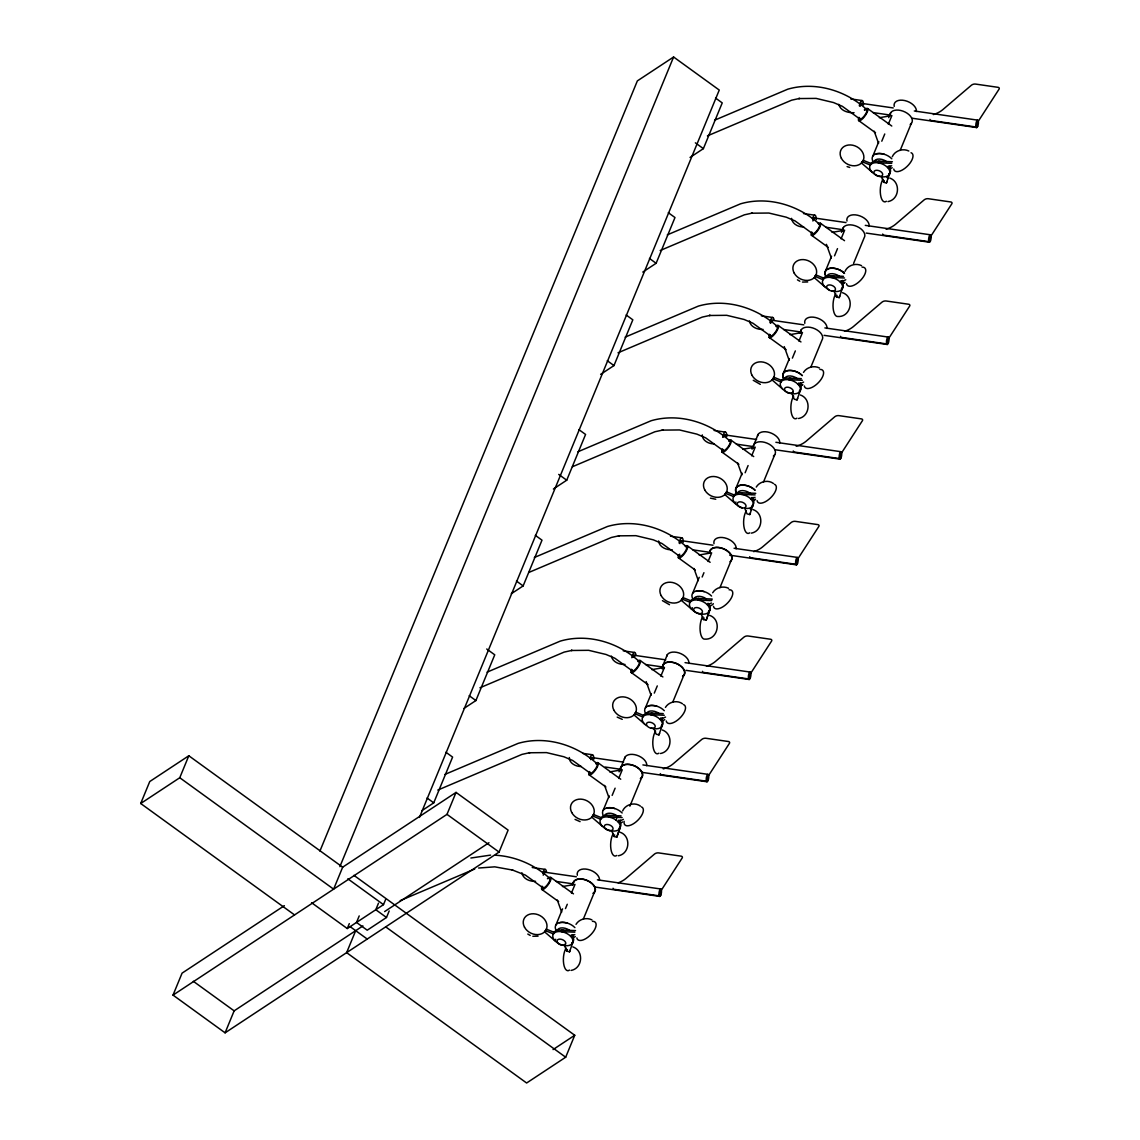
<?xml version="1.0" encoding="UTF-8"?>
<svg xmlns="http://www.w3.org/2000/svg" width="1140" height="1140" viewBox="0 0 1140 1140"><rect width="100%" height="100%" fill="white"/><g stroke="black" fill="none" stroke-linecap="round" stroke-linejoin="round"><path stroke-width="1.5" d="M521.92 872.784C522.847 878.897 530.043 881.719 535.586 881.32M749.393 320.867C750.334 326.981 757.53 329.802 763.073 329.403M658.606 541.001C659.177 547.228 666.743 550.178 672.244 549.765M791.587 218.367C792.086 223.924 798.485 227.231 803.629 226.888M564.557 930.682A10.659 6.341 22.4 0 0 554.054 932.292L552.8 935.413A10.659 6.341 22.4 0 0 564.514 945.602L566.779 951.131L569.53 951.843L573.021 941.783L572.365 943.364M616.783 837.202L620.274 827.141L616.783 837.202L614.033 836.489L611.767 830.96A10.659 6.341 22.4 0 1 600.053 820.786L601.307 817.665A10.659 6.341 22.4 0 1 609.173 815.428L621.058 815.884M651.282 728.075A10.659 6.341 22.4 0 0 653.918 728.674L656.184 734.203L658.934 734.915L662.426 724.869L661.784 726.451M706.187 620.274L709.678 610.228L706.187 620.274L703.437 619.562L701.171 614.047A10.659 6.341 22.4 0 1 689.458 603.858L690.726 600.737A10.659 6.341 22.4 0 1 701.228 599.113M752.001 505.718A10.659 6.341 22.4 0 0 751.631 497.524L750.975 499.106A10.659 6.341 22.4 0 1 747.284 508.469L744.748 508.326L747.014 513.855L749.764 514.567L753.255 504.507L752.6 506.089M792.044 378.765A10.659 6.341 22.4 0 0 781.541 380.375L780.287 383.51A10.659 6.341 22.4 0 0 792.001 393.685L794.267 399.214L797.017 399.926L800.508 389.866L799.852 391.447M831.516 290.786A10.659 6.341 22.4 0 0 834.152 291.398L836.418 296.927L839.168 297.64L842.66 287.579L842.018 289.175M881.448 161.837A10.659 6.341 22.4 0 0 870.946 163.462L869.692 166.583A10.659 6.341 22.4 0 0 881.405 176.771L883.671 182.286L886.421 182.998L889.913 172.952L889.257 174.534M569.316 757.53C569.074 763.244 576.184 766.85 581.243 766.451M702.297 434.896C702.055 440.61 709.166 444.215 714.224 443.816M294.548 914.921L140.704 803.5L149.753 781.541L188.812 755.763L342.67 867.184L456.043 792.4L508.112 830.105L499.064 852.079L225.093 1032.826L173.024 995.106L182.072 973.147L284.344 905.673M140.704 803.5L179.764 777.736L188.812 755.763M225.093 1032.826L234.142 1010.852L362.919 925.908M319.927 851.053L637.36 80.897L673.597 57L719.255 90.06L419.449 817.437M339.877 866.642L673.597 57M342.67 867.184L333.621 889.157L179.764 777.736M311.605 902.723L347.272 928.544L349.31 923.614M359.214 915.905L356.521 922.445L367.222 930.197L386.489 917.486L389.182 910.946M355.68 930.682L346.631 952.641L526.623 1083L565.682 1057.222L574.745 1035.263L353.927 875.349M378.48 903.194L375.787 909.734L386.489 917.486M347.272 928.544L383.496 904.647L385.534 899.716M421.886 810.668L433.742 802.845L452.594 757.088L445.911 752.257M464.037 708.382L475.893 700.558L494.746 654.816L486.723 649.002M511.29 593.741L523.146 585.917L541.999 540.175L535.316 535.33M553.385 489.003L566.722 480.211L585.575 434.454L578.892 429.623M600.638 374.362L613.976 365.57L632.828 319.813L626.145 314.982M642.789 272.075L656.127 263.283L674.98 217.541L668.297 212.695M690.042 157.448L703.38 148.642L722.233 102.899L715.549 98.054M173.024 995.106L446.994 814.359L456.043 792.4M544.621 931.865L546.388 929.185L554.054 932.292L553.413 933.888L545.747 930.767L544.621 931.865L555.038 940.856L555.693 939.274M644.442 723.943L634.039 714.937L635.807 712.258L643.473 715.379A10.659 6.341 22.4 0 1 653.975 713.754M692.351 607.72L691.695 609.302L681.278 600.31L683.045 597.616L690.726 600.737M735.913 501.999L735.272 503.581L724.855 494.589L726.622 491.91L734.288 495.017A10.659 6.341 22.4 0 1 742.154 492.779L755.749 493.321M772.108 379.948L773.875 377.269L781.541 380.375L780.886 381.971L773.219 378.851L772.108 379.948L782.51 388.94M871.929 172.026L861.512 163.02L863.279 160.341L870.946 163.462M545.747 930.767L546.388 929.185M602.291 826.215L591.874 817.223L593.641 814.544L601.307 817.665M634.039 714.937L635.807 712.258M681.278 600.31L683.045 597.616M724.855 494.589L726.622 491.91M773.219 378.851L773.875 377.269M824.676 286.667L814.259 277.661L816.04 274.982L823.707 278.103A10.659 6.341 22.4 0 1 834.209 276.478M861.512 163.02L863.279 160.341M555.964 924.882L562.562 908.865M572.465 884.84L573.791 881.648M603.217 810.241L609.159 795.834M619.063 771.808L625.162 756.974M645.368 707.954L651.311 693.548M661.884 667.926L667.313 654.702M692.621 593.327L699.233 577.31M709.123 553.285L710.448 550.078M736.198 487.607L742.14 473.2M752.044 449.174L758.143 434.34M783.451 372.965L789.393 358.559M799.952 332.923L801.277 329.731M825.602 270.679L831.544 256.272M841.448 232.246L843.429 227.444M872.855 156.052L878.798 141.631M888.701 117.605L890.682 112.803M643.473 715.379L642.205 718.499A10.659 6.341 22.4 0 0 646.366 725.61M734.288 495.017L733.034 498.137A10.659 6.341 22.4 0 0 742.097 507.713M823.707 278.103L822.439 281.224A10.659 6.341 22.4 0 0 828.937 289.745M571.439 893.062L575.002 884.412L562.447 886.549M618.692 778.421L622.255 769.771L609.701 771.908M660.844 676.134L664.421 667.484L651.866 669.622M708.097 561.493L711.659 552.843L699.119 554.981M751.673 455.786L755.236 447.136L742.681 449.274M798.926 341.145L802.489 332.495L789.935 334.633M841.078 238.859L844.64 230.209L832.1 232.346M888.331 124.217L891.893 115.567L879.353 117.705M565.483 908.594L567.278 904.262M612.151 795.392L615.116 788.182M654.303 693.106L657.281 685.909M702.154 577.025L703.936 572.707M745.132 472.758L748.097 465.548M792.385 358.117L795.35 350.906M834.537 255.83L837.501 248.634M881.79 141.203L884.754 133.993M609.173 815.428L608.518 817.01L622.112 817.537M742.154 492.779L741.499 494.375L755.093 494.903M565.169 944.02L564.514 945.602L567.05 945.744A10.659 6.341 22.4 0 0 570.741 936.382L571.397 934.8M592.985 816.126L600.652 819.247A10.659 6.341 22.4 0 1 616.07 820.073L616.726 818.491M792.656 392.103L792.001 393.685L794.537 393.827A10.659 6.341 22.4 0 0 798.228 384.479L798.884 382.883M566.779 951.131L567.435 949.549M614.033 836.489L614.688 834.908M703.437 619.562L704.093 617.98M836.418 296.927L837.073 295.346M883.671 182.286L884.327 180.704M569.53 951.843L570.185 950.261M658.934 734.915L659.59 733.334M749.764 514.567L750.419 512.986M797.017 399.926L797.672 398.345M839.168 297.64L839.824 296.058M886.421 182.998L887.077 181.417M583.281 919.225L594.496 892.007M629.879 806.194L641.749 777.366M672.686 702.311L683.914 675.08M719.939 587.67L731.168 560.438A11.642 6.926 22.4 0 0 723.344 548.824A11.642 6.926 22.4 0 0 709.778 551.76M763.515 481.949L774.73 454.732M810.768 367.308L821.983 340.091A11.642 6.926 22.4 0 0 812.749 327.95A11.642 6.926 22.4 0 0 800.693 333.322M853.575 263.425L864.149 237.804A11.642 6.926 22.4 0 0 854.9 225.663A11.642 6.926 22.4 0 0 842.859 231.049M900.173 150.395L911.402 123.163M892.264 156.722C894.943 150.623 902.951 148.058 908.822 151.022M845.011 271.363C847.69 265.264 855.698 262.685 861.569 265.663M622.625 810.925C625.447 804.384 634.652 801.805 640.381 806.08M803.486 372.409C806.678 367.151 813.946 365.228 819.418 367.949M756.248 487.051C759.639 481.394 768.018 479.484 773.362 483.431M712.671 592.772C715.863 587.499 723.13 585.575 728.588 588.297M665.418 707.413C668.809 701.755 677.189 699.832 682.532 703.793M576.014 924.326C579.191 919.068 586.459 917.144 591.931 919.866M814.915 276.079L816.04 274.982M592.529 815.642L593.641 814.544M662.255 668.909L664.421 667.484M384.622 911.587L488.974 842.731M553.043 1049.584L574.745 1035.263M881.405 176.771L883.942 176.9A10.659 6.341 22.4 0 0 887.633 167.552L891.694 165.742M845.78 279.785L840.38 282.193A10.659 6.341 22.4 0 1 836.689 291.541L834.152 291.398M803.629 382.071L798.228 384.479L796.304 382.798A10.659 6.341 22.4 0 0 780.886 381.971M755.022 497.311L750.975 499.106L749.051 497.439A10.659 6.341 22.4 0 0 733.647 496.598L725.966 493.492M711.46 603.017L707.399 604.827A10.659 6.341 22.4 0 1 703.708 614.175L701.171 614.047M653.918 728.674L656.455 728.816A10.659 6.341 22.4 0 0 660.16 719.468L665.561 717.06M611.767 830.96L614.303 831.103A10.659 6.341 22.4 0 0 617.994 821.755L623.395 819.347M574.802 934.586L570.741 936.382L568.817 934.715A10.659 6.341 22.4 0 0 553.413 933.888M714.552 120.227L787.769 89.191C815.257 81.197 845.966 90.487 866.714 109.597M707.427 135.874L791.616 100.192L799.639 98.425L798.698 98.567L816.126 98.396L833.54 102.557L842.303 106.291L859.873 119.016M667.313 234.854L740.515 203.832C768.004 195.838 798.712 205.129 819.46 224.238M660.174 250.515L744.363 214.833L752.386 213.066L751.445 213.209L768.873 213.037L786.286 217.198L795.05 220.918L812.62 233.657M625.148 337.141L698.364 306.104C725.852 298.124 756.561 307.401 777.309 326.524M618.008 352.802L702.197 317.12L710.234 315.353L709.279 315.495L726.721 315.31L744.135 319.485L752.885 323.204L770.469 335.93M577.894 451.782L651.111 420.745C678.599 412.766 709.308 422.042 730.056 441.166M572.38 466.759L654.944 431.747L662.981 429.994L662.026 430.122L679.469 429.951L696.882 434.126L705.646 437.846L723.216 450.571M534.332 557.503L607.534 526.466C635.023 518.472 665.731 527.763 686.48 546.872M528.803 572.465L611.382 537.467L619.405 535.7L618.464 535.843L635.892 535.672L653.305 539.833L662.069 543.566L679.639 556.292M487.079 672.144L560.282 641.107C587.77 633.113 618.478 642.404 639.226 661.514M479.94 687.791L564.129 652.109L572.152 650.341L571.211 650.484L588.639 650.313L606.053 654.474L614.816 658.207L632.386 670.933M444.914 774.416L518.13 743.38C545.618 735.4 576.327 744.691 597.075 763.8M437.789 790.077L521.963 754.395L530 752.628L529.045 752.77L546.488 752.6L563.901 756.76L572.665 760.48L590.235 773.205M400.24 900.6L474.724 869.022M887.975 201.595C899.602 199.571 900.942 181.816 889.77 178.068M798.57 418.508C810.198 416.499 811.523 398.729 800.365 394.982M751.317 533.149C762.945 531.14 764.27 513.37 753.113 509.623M660.488 753.511C672.13 751.488 673.455 733.732 662.297 729.985M618.336 855.784C629.964 853.774 631.289 836.005 620.132 832.257M571.083 970.425C582.711 968.416 584.051 950.646 572.879 946.898M933.347 114.556L933.945 114.385A21.019 15.547 -13.1 0 0 942.623 109.796L971.294 85.315A4.332 3.206 -13.1 0 1 975.64 84.089L998.098 87.338A1.767 1.311 -13.1 0 1 999.096 89.105L978.035 121.652L975.954 126.996L930.539 120.427L929.941 119.415M886.094 229.197L886.692 229.012A21.019 15.547 -13.1 0 0 895.37 224.438L924.056 199.956A4.332 3.206 -13.1 0 1 928.402 198.731L950.846 201.98A1.767 1.311 -13.1 0 1 951.857 203.746L930.781 236.293L928.701 241.637L883.286 235.068L882.688 234.056M796.205 446.253L797.288 445.94A21.019 15.547 -13.1 0 0 805.966 441.365L834.637 416.87A4.332 3.206 -13.1 0 1 838.983 415.644L861.441 418.893A1.767 1.311 -13.1 0 1 862.439 420.66L841.377 453.221L839.297 458.551L793.882 451.982L793.269 450.984M663.224 768.887L664.307 768.574A21.019 15.547 -13.1 0 0 672.985 764L701.656 739.518A4.332 3.206 -13.1 0 1 706.002 738.278L728.46 741.527A1.767 1.311 -13.1 0 1 729.457 743.294L708.396 775.856L706.316 781.185L660.901 774.616L660.288 773.618M470.877 858.021L490.599 855.114M478.615 868.024L494.774 866.842L512.786 870.105L512.074 869.863L525.412 875.121L542.982 887.846M807.704 281.965L802.489 282.079M538.066 936.154L532.85 936.282M892.406 161.752L878.812 161.225L878.156 162.806L891.751 163.334M843.457 276.322L831.559 275.866L830.903 277.447L844.498 277.975M801.292 378.608L789.393 378.152L788.752 379.734L802.346 380.261M663.224 713.597L651.325 713.141L650.669 714.723L664.264 715.25M575.515 930.596L561.92 930.069L561.265 931.651L574.859 932.178M495.473 855.228C515.651 856.382 534.902 864.847 549.822 878.441M715.763 499.249L710.448 498.151M850.725 98.909L861.911 100.534A6.626 2.08 -81.8 0 1 863.465 104.994M861.612 103.37L893.219 107.929M914.294 110.979L977.536 120.127M873.083 112.589L890.654 115.126M911.729 118.175L976.709 127.58M854.074 112.718C848.16 112.988 840.408 110.893 838.798 104.353M803.472 213.551L814.673 215.161M814.359 217.996L845.966 222.571M865.289 225.364L930.283 234.769M825.83 227.231L843.401 229.767M866.229 233.073L929.471 242.221M761.321 315.837L772.507 317.447M772.193 320.283L803.814 324.857M824.89 327.907L888.131 337.055M783.679 329.503L801.235 332.054M824.077 335.345L887.305 344.494M714.068 430.464L725.254 432.089A6.626 2.08 -81.8 0 1 726.807 436.549M724.94 434.924L756.561 439.499M775.884 442.291L840.878 451.697M736.426 444.144L752.229 446.438M775.072 449.744L840.052 459.135M670.491 536.185L681.692 537.809A6.626 2.08 -81.8 0 1 683.231 542.269M681.378 540.645L712.985 545.219M734.075 548.255L797.302 557.403M692.849 549.865L710.42 552.401M729.743 555.194L796.49 564.856M623.238 650.826L634.439 652.451M634.125 655.272L665.746 659.846M685.055 662.639L750.049 672.044M645.596 664.506L663.167 667.043M685.995 670.349L749.236 679.497M625.005 664.406C619.433 664.763 612.536 662.069 611.311 656.07M582.683 753.341L592.273 754.723M591.959 757.558L623.58 762.133M642.903 764.926L707.897 774.331M605.197 767.035L621.001 769.329M642.091 772.379L707.071 781.769M532.238 867.511L545.02 869.364M544.721 872.2L576.327 876.774M597.403 879.823L660.644 888.972M556.192 881.419L571.995 883.714M594.838 887.02L659.818 896.41M788.481 393.043L789.607 393.3A4.603 2.736 22.4 0 0 793.226 390.906A4.603 2.736 22.4 0 0 788.196 387.258A4.603 2.736 22.4 0 0 784.577 389.652L784.89 390.436A4.603 2.736 22.4 0 0 788.467 393.029M847.106 166.597L849.742 167.438M760.337 384.365L753.255 380.29M669.508 604.713L662.426 600.638M622.255 719.354L617.196 717.117M580.103 821.641L575.045 819.404M862.638 161.923L870.305 165.043A10.659 6.341 22.4 0 1 885.709 165.87L887.633 167.552M815.385 276.564L823.052 279.685A10.659 6.341 22.4 0 1 838.456 280.511L840.38 282.193L841.035 280.611A10.659 6.341 22.4 0 1 841.406 288.805M682.404 599.212L690.071 602.319A10.659 6.341 22.4 0 1 705.475 603.145L707.399 604.827L708.054 603.245A10.659 6.341 22.4 0 1 708.424 611.439M635.151 713.84L642.818 716.96A10.659 6.341 22.4 0 1 658.222 717.787L660.16 719.468M842.531 292.709C855.157 296.913 851.167 317.447 837.8 316.493A12.341 5.03 -86.9 0 1 833.126 308.014A12.341 5.03 -86.9 0 1 835.805 293.863M709.55 615.344C722.176 619.547 718.186 640.082 704.819 639.127A12.341 5.03 -86.9 0 1 700.145 630.648A12.341 5.03 -86.9 0 1 702.824 616.512M797.43 279.841L799.852 281.224M527.792 934.045L530.214 935.427M867.782 108.671L891.779 126.041M858.577 120.498L875.52 132.767M820.529 223.297L844.526 240.683M695.357 142.828L703.38 148.642M811.338 235.139L828.267 247.409M778.378 325.584L800.964 341.943M769.172 337.426L786.115 349.695M649.444 258.438L656.127 263.283M731.125 440.225L753.711 456.584M607.278 360.724L613.976 365.57M721.919 452.067L738.863 464.336M687.548 545.946L710.135 562.305M678.343 557.774L695.286 570.043M558.7 474.397L566.722 480.211M640.295 660.587L662.882 676.946M516.463 581.072L523.146 585.917M631.104 672.415L648.047 684.684M598.144 762.86L620.73 779.219M588.938 774.701L605.882 786.971M469.21 695.714L475.893 700.558M550.891 877.501L573.477 893.86M427.058 798L433.742 802.845M446.994 814.359L499.064 852.079M541.685 889.343L558.629 901.612M347.828 878.812L383.496 904.647M385.691 926.863L565.682 1057.222M350.051 926.592L367.194 939.018M193.33 981.298L234.142 1010.852M616.07 820.073L617.994 821.755M840.522 336.343L841.135 337.34L886.535 343.91L888.616 338.58L909.692 306.019A1.767 1.311 -13.1 0 0 908.694 304.252L886.236 301.003A4.332 3.206 -13.1 0 0 881.89 302.228L853.219 326.724A21.019 15.547 -13.1 0 1 844.54 331.298M749.707 556.691L750.305 557.702L795.72 564.272L797.801 558.928L818.876 526.381A1.767 1.311 -13.1 0 0 817.865 524.614L795.406 521.365A4.332 3.206 -13.1 0 0 791.075 522.59L762.389 547.072A21.019 15.547 -13.1 0 1 753.711 551.66M702.454 671.332L703.052 672.344L748.467 678.913L750.548 673.569L771.623 641.022A1.767 1.311 -13.1 0 0 770.611 639.255L748.168 636.006A4.332 3.206 -13.1 0 0 743.822 637.231L715.136 661.713A21.019 15.547 -13.1 0 1 706.472 666.287M613.049 888.26L613.648 889.257L659.062 895.826L661.143 890.497L682.205 857.935A1.767 1.311 -13.1 0 0 681.207 856.169L658.749 852.919A4.332 3.206 -13.1 0 0 654.403 854.145L625.732 878.641A21.019 15.547 -13.1 0 1 618.122 882.859M874.209 131.214L878.555 143.327M826.415 244.331L831.302 257.968M784.263 346.617L789.136 360.254M737.552 462.769L741.884 474.896M693.975 568.49L698.321 580.616M646.18 681.606L651.068 695.243M604.571 785.403L608.903 797.53M557.317 900.044L561.664 912.171M573.121 883.329A11.642 6.926 22.4 0 1 588.069 881.006A11.642 6.926 22.4 0 1 593.128 893.332M575.315 936.567A11.642 6.926 22.4 0 1 573.334 937.451M556.22 930.511A11.642 6.926 22.4 0 1 560.495 922.417A11.642 6.926 22.4 0 1 574.902 927.618M547.428 878.726A7.538 2.266 -54.1 0 1 550.82 879.724A7.538 2.266 -54.1 0 1 544.35 888.758A7.538 2.266 -54.1 0 1 542.099 886.193M548.668 878.541A5.814 1.753 -54.1 0 1 547.798 884.198A5.814 1.753 -54.1 0 1 542.74 886.692M573.164 883.215A11.728 6.968 22.4 0 1 588.226 880.878A11.728 6.968 22.4 0 1 593.327 893.304M542.797 872.998A6.626 2.08 -81.8 0 1 546.53 872.285M543.224 875.192A3.762 1.183 -81.8 0 1 545.276 872.585M577.324 875.249A11.728 6.968 22.4 0 1 588.012 869.435A11.728 6.968 22.4 0 1 599.455 880.365M572.793 936.638A10.659 6.341 22.4 0 1 571.767 942.994M557.09 930.952A8.365 4.973 22.4 0 1 569.672 930.397M572.879 934.615A8.365 4.973 22.4 0 1 572.936 935.983M559.455 922.759A11.514 6.242 19.9 0 1 567.506 923.186M569.487 970.097A12.341 5.03 -86.9 0 1 563.659 963.713A12.341 5.03 -86.9 0 1 566.153 948.067M592.401 921.319A12.341 5.757 -44.6 0 1 591.218 934.259A12.341 5.757 -44.6 0 1 576.854 937.892M753.44 447.963A11.642 6.926 22.4 0 1 766.921 443.104A11.642 6.926 22.4 0 1 773.362 456.057M736.454 493.235A11.642 6.926 22.4 0 1 740.729 485.141A11.642 6.926 22.4 0 1 755.136 490.343A11.543 6.869 22.4 0 0 747.74 485.911A11.514 6.242 19.9 0 0 739.689 485.483A11.543 6.869 22.4 0 0 736.611 493.25M728.831 440.539A7.538 2.266 -54.1 0 1 730.712 443.375A7.538 2.266 -54.1 0 1 724.214 451.753A7.538 2.266 -54.1 0 1 722.332 448.918M728.902 441.266A5.814 1.753 -54.1 0 1 728.033 446.923A5.814 1.753 -54.1 0 1 722.974 449.416M722.646 437.347A6.626 2.08 -81.8 0 1 725.254 432.089M723.686 436.991A3.762 1.183 -81.8 0 1 725.696 435.851M757.473 436.036A11.728 6.968 22.4 0 1 769.7 432.559A11.728 6.968 22.4 0 1 779.689 443.089M737.794 492.466A8.365 4.973 22.4 0 1 751.417 494.432M753.113 497.339A8.365 4.973 22.4 0 1 753.169 498.707M750.263 509.053A12.341 5.03 -86.9 0 1 751.445 510.122M749.721 532.822A12.341 5.03 -86.9 0 1 743.893 526.438A12.341 5.03 -86.9 0 1 746.386 510.791M774.402 484.272A12.341 5.757 -44.6 0 1 770.312 498.123A12.341 5.757 -44.6 0 1 757.088 500.617M783.707 378.594A11.642 6.926 22.4 0 1 787.982 370.5A11.642 6.926 22.4 0 1 802.389 375.701A11.543 6.869 22.4 0 0 794.993 371.27A11.514 6.242 19.9 0 0 786.942 370.842A11.543 6.869 22.4 0 0 783.864 378.623M776.084 325.897A7.538 2.266 -54.1 0 1 777.965 328.733A7.538 2.266 -54.1 0 1 771.466 337.112A7.538 2.266 -54.1 0 1 769.571 334.277M776.155 326.624A5.814 1.753 -54.1 0 1 775.285 332.281A5.814 1.753 -54.1 0 1 770.227 334.775M769.899 322.706A6.626 2.08 -81.8 0 1 772.222 317.561A6.626 2.08 -81.8 0 1 774.017 320.368M770.711 323.276A3.762 1.183 -81.8 0 1 772.749 320.668M804.812 323.333A11.728 6.968 22.4 0 1 815.499 317.519A11.728 6.968 22.4 0 1 826.942 328.448M800.266 384.722A10.659 6.341 22.4 0 1 799.254 391.077M784.562 379.036A8.365 4.973 22.4 0 1 797.159 378.48M800.365 382.698A8.365 4.973 22.4 0 1 799.952 385.277M796.96 418.18A12.341 5.03 -86.9 0 1 791.146 411.797A12.341 5.03 -86.9 0 1 793.64 396.15M819.888 369.403A12.341 5.757 -44.6 0 1 818.691 382.342A12.341 5.757 -44.6 0 1 804.341 385.976M842.973 283.262A11.642 6.926 22.4 0 0 844.954 282.378A11.543 6.869 22.4 0 1 843.002 283.233M825.859 276.308A11.642 6.926 22.4 0 1 830.134 268.214A11.642 6.926 22.4 0 1 844.54 273.429A11.543 6.869 22.4 0 0 837.159 268.997A11.514 6.242 19.9 0 0 829.094 268.555A11.543 6.869 22.4 0 0 826.015 276.336M818.235 223.625A7.538 2.266 -54.1 0 1 820.13 226.461A7.538 2.266 -54.1 0 1 813.618 234.826A7.538 2.266 -54.1 0 1 811.737 231.99M818.99 224.124A5.814 1.753 -54.1 0 1 817.437 229.995A5.814 1.753 -54.1 0 1 812.378 233.215M812.45 218.809A6.626 2.08 -81.8 0 1 814.943 215.175A6.626 2.08 -81.8 0 1 816.212 219.635M812.877 220.989A3.762 1.183 -81.8 0 1 814.915 218.381M846.977 221.046A11.728 6.968 22.4 0 1 857.651 215.232A11.728 6.968 22.4 0 1 869.093 226.176M826.728 276.749A8.365 4.973 22.4 0 1 839.311 276.193M842.517 280.411A8.365 4.973 22.4 0 1 842.104 283.005M862.054 267.116A12.341 5.757 -44.6 0 1 860.857 280.055A12.341 5.757 -44.6 0 1 846.493 283.689M662.625 668.325A11.642 6.926 22.4 0 1 676.091 663.466A11.642 6.926 22.4 0 1 682.547 676.405M664.72 719.654A11.642 6.926 22.4 0 1 662.739 720.537M645.625 713.583A11.642 6.926 22.4 0 1 649.9 705.489A11.642 6.926 22.4 0 1 664.307 710.705M638.001 660.901A7.538 2.266 -54.1 0 1 639.896 663.736A7.538 2.266 -54.1 0 1 633.384 672.101A7.538 2.266 -54.1 0 1 631.503 669.266M638.072 661.613A5.814 1.753 -54.1 0 1 637.203 667.27A5.814 1.753 -54.1 0 1 632.144 669.764M662.654 668.225A11.728 6.968 22.4 0 1 676.234 663.323A11.728 6.968 22.4 0 1 682.732 676.376M631.817 657.709A6.626 2.08 -81.8 0 1 634.154 652.55A6.626 2.08 -81.8 0 1 635.935 655.372M632.857 657.338A3.762 1.183 -81.8 0 1 634.866 656.198M666.658 656.398A11.728 6.968 22.4 0 1 678.884 652.907A11.728 6.968 22.4 0 1 688.859 663.452M660.801 717.886A10.659 6.341 22.4 0 1 661.172 726.08M646.494 714.025A8.365 4.973 22.4 0 1 659.077 713.469M662.283 717.687A8.365 4.973 22.4 0 1 661.87 720.28M648.86 705.831A11.514 6.242 19.9 0 1 656.925 706.273M658.892 753.184A12.341 5.03 -86.9 0 1 653.063 746.785A12.341 5.03 -86.9 0 1 655.571 731.139M683.587 704.634A12.341 5.757 -44.6 0 1 679.483 718.471A12.341 5.757 -44.6 0 1 666.259 720.979M890.055 114.371A11.728 6.968 22.4 0 1 905.117 112.048A11.728 6.968 22.4 0 1 910.219 124.46M892.207 167.737A11.642 6.926 22.4 0 1 890.226 168.62M873.112 161.666A11.642 6.926 22.4 0 1 877.387 153.572A11.642 6.926 22.4 0 1 891.794 158.788M864.319 109.882A7.538 2.266 -54.1 0 1 867.711 110.879A7.538 2.266 -54.1 0 1 861.241 119.928A7.538 2.266 -54.1 0 1 858.99 117.349M864.719 110.238A5.814 1.753 -54.1 0 1 866.813 111.378A5.814 1.753 -54.1 0 1 862.481 117.876A5.814 1.753 -54.1 0 1 859.631 117.848M859.303 105.792A6.626 2.08 -81.8 0 1 861.911 100.534M860.13 106.348A3.762 1.183 -81.8 0 1 862.353 104.282M894.216 106.405A11.728 6.968 22.4 0 1 904.904 100.591A11.728 6.968 22.4 0 1 916.346 111.535M888.288 165.97A10.659 6.341 22.4 0 1 888.659 174.163M874.451 160.911A8.365 4.973 22.4 0 1 886.564 161.566M889.77 165.77A8.365 4.973 22.4 0 1 889.827 167.153M876.347 153.914A11.514 6.242 19.9 0 1 884.398 154.356M886.92 177.498A12.341 5.03 -86.9 0 1 888.117 178.567M886.379 201.267A12.341 5.03 -86.9 0 1 880.55 194.869A12.341 5.03 -86.9 0 1 883.044 179.222M911.06 152.717A12.341 5.757 -44.6 0 1 906.97 166.554A12.341 5.757 -44.6 0 1 893.746 169.062M620.459 770.597A11.642 6.926 22.4 0 1 633.94 765.752A11.642 6.926 22.4 0 1 640.381 778.691M622.554 821.94A11.642 6.926 22.4 0 1 620.573 822.823M603.473 815.87A11.642 6.926 22.4 0 1 607.748 807.776A11.642 6.926 22.4 0 1 622.155 812.977M595.85 763.173A7.538 2.266 -54.1 0 1 597.731 766.009A7.538 2.266 -54.1 0 1 591.232 774.388A7.538 2.266 -54.1 0 1 589.351 771.552M595.921 763.9A5.814 1.753 -54.1 0 1 595.052 769.557A5.814 1.753 -54.1 0 1 589.993 772.051M620.502 770.512A11.728 6.968 22.4 0 1 634.082 765.61A11.728 6.968 22.4 0 1 640.58 778.663M590.05 758.356A6.626 2.08 -81.8 0 1 592.558 754.723A6.626 2.08 -81.8 0 1 593.826 759.183M590.705 759.625A3.762 1.183 -81.8 0 1 592.715 758.485M624.492 758.67A11.728 6.968 22.4 0 1 636.719 755.193A11.728 6.968 22.4 0 1 646.708 765.724M618.649 820.173A10.659 6.341 22.4 0 1 619.02 828.367M604.343 816.311A8.365 4.973 22.4 0 1 609.971 813.248A8.365 4.973 22.4 0 1 618.436 817.081M620.132 819.973A8.365 4.973 22.4 0 1 619.718 822.553M606.708 808.118A11.514 6.242 19.9 0 1 614.759 808.545M616.726 855.456A12.341 5.03 -86.9 0 1 610.912 849.072A12.341 5.03 -86.9 0 1 613.405 833.426M641.421 806.921A12.341 5.757 -44.6 0 1 636.12 821.826A12.341 5.757 -44.6 0 1 624.136 821.327M713.341 603.687A11.642 6.926 22.4 0 1 709.992 605.896M692.878 598.942A11.642 6.926 22.4 0 1 697.153 590.848A11.642 6.926 22.4 0 1 711.559 596.063M685.254 546.26A7.538 2.266 -54.1 0 1 687.149 549.095A7.538 2.266 -54.1 0 1 680.637 557.46A7.538 2.266 -54.1 0 1 678.756 554.624M686.009 546.758A5.814 1.753 -54.1 0 1 683.53 553.826A5.814 1.753 -54.1 0 1 679.654 554.168M709.821 551.646A11.728 6.968 22.4 0 1 724.883 549.323A11.728 6.968 22.4 0 1 729.985 561.735M679.07 543.067A6.626 2.08 -81.8 0 1 681.692 537.809M679.896 543.623A3.762 1.183 -81.8 0 1 681.934 541.016M713.996 543.68A11.728 6.968 22.4 0 1 724.67 537.866A11.728 6.968 22.4 0 1 736.112 548.81M693.747 599.398A8.365 4.973 22.4 0 1 706.33 598.842M696.113 591.19A11.514 6.242 19.9 0 1 704.178 591.632M729.058 589.75A12.341 5.757 -44.6 0 1 727.876 602.69A12.341 5.757 -44.6 0 1 713.512 606.337M698.578 598.5L697.922 600.082L711.517 600.609L712.172 599.027L698.578 598.5M879.011 176.372L877.885 176.116A4.603 2.736 22.4 0 1 874.309 173.537L873.981 172.724A4.603 2.736 22.4 0 1 877.601 170.345A4.603 2.736 22.4 0 1 882.631 173.978A4.603 2.736 22.4 0 1 879.011 176.372M831.758 291.014L830.633 290.757A4.646 2.764 22.4 0 1 827.056 288.163L826.728 287.365A4.603 2.736 22.4 0 1 830.362 284.986A4.603 2.736 22.4 0 1 835.392 288.62A4.603 2.736 22.4 0 1 831.758 291.014M742.354 507.927L741.228 507.685A4.603 2.736 22.4 0 1 737.651 505.091L737.323 504.293A4.603 2.736 22.4 0 1 740.943 501.899A4.603 2.736 22.4 0 1 745.973 505.547A4.603 2.736 22.4 0 1 742.354 507.927M698.777 613.648L697.652 613.391A4.603 2.736 22.4 0 1 694.075 610.812L693.747 610A4.603 2.736 22.4 0 1 697.381 607.62A4.603 2.736 22.4 0 1 702.397 611.254A4.603 2.736 22.4 0 1 698.777 613.648M651.524 728.289L650.399 728.033A4.603 2.736 22.4 0 1 646.836 725.453L646.494 724.641A4.603 2.736 22.4 0 1 650.128 722.261A4.603 2.736 22.4 0 1 655.158 725.895A4.603 2.736 22.4 0 1 651.524 728.289M609.373 830.576L608.247 830.319A4.603 2.736 22.4 0 1 604.67 827.726L604.343 826.928A4.603 2.736 22.4 0 1 607.962 824.534A4.603 2.736 22.4 0 1 612.992 828.181A4.603 2.736 22.4 0 1 609.373 830.576M562.12 945.217L560.994 944.96A4.603 2.736 22.4 0 1 557.417 942.367L557.09 941.569A4.603 2.736 22.4 0 1 560.709 939.175A4.603 2.736 22.4 0 1 565.739 942.823A4.603 2.736 22.4 0 1 562.12 945.217M660.801 895.156A3.762 1.183 -81.8 0 0 660.943 889.029A3.762 1.183 -81.8 0 0 658.949 893.874A3.762 1.183 -81.8 0 0 660.801 895.156M524.486 927.162A12.341 9.904 26.6 0 0 545.034 931.394A12.341 9.904 26.6 0 0 535.857 914.052A12.341 9.904 26.6 0 0 524.486 927.162M753.554 500.175A11.642 6.926 22.4 0 0 755.549 499.291A11.543 6.869 22.4 0 1 753.597 500.147M841.035 457.881A3.762 1.183 -81.8 0 0 841.178 451.753A3.762 1.183 -81.8 0 0 839.183 456.599A3.762 1.183 -81.8 0 0 841.035 457.881M704.72 489.872A12.341 9.904 26.6 0 0 725.268 494.119A12.341 9.904 26.6 0 0 716.091 476.776A12.341 9.904 26.6 0 0 704.72 489.872M800.807 385.548A11.642 6.926 22.4 0 0 802.788 384.65A11.543 6.869 22.4 0 1 800.836 385.505M888.288 343.24A3.762 1.183 -81.8 0 0 888.431 337.112A3.762 1.183 -81.8 0 0 886.435 341.971A3.762 1.183 -81.8 0 0 888.288 343.24M751.973 375.245A12.341 9.904 26.6 0 0 772.521 379.478A12.341 9.904 26.6 0 0 763.344 362.135A12.341 9.904 26.6 0 0 751.973 375.245M930.454 240.953A3.762 1.183 -81.8 0 0 930.582 234.84A3.762 1.183 -81.8 0 0 928.587 239.685A3.762 1.183 -81.8 0 0 930.454 240.953M794.124 272.959A12.341 9.904 26.6 0 0 814.673 277.205A12.341 9.904 26.6 0 0 805.495 259.863A12.341 9.904 26.6 0 0 794.124 272.959M750.22 678.229A3.762 1.183 -81.8 0 0 750.348 672.116A3.762 1.183 -81.8 0 0 748.353 676.961A3.762 1.183 -81.8 0 0 750.22 678.229M613.89 710.234A12.341 9.904 26.6 0 0 634.439 714.481A12.341 9.904 26.6 0 0 625.261 697.139A12.341 9.904 26.6 0 0 613.89 710.234M977.707 126.326A3.762 1.183 -81.8 0 0 977.835 120.199A3.762 1.183 -81.8 0 0 975.84 125.044A3.762 1.183 -81.8 0 0 977.707 126.326M841.377 158.317A12.341 9.904 26.6 0 0 861.926 162.564A12.341 9.904 26.6 0 0 852.748 145.222A12.341 9.904 26.6 0 0 841.377 158.317M708.054 780.515A3.762 1.183 -81.8 0 0 708.197 774.388A3.762 1.183 -81.8 0 0 706.202 779.247A3.762 1.183 -81.8 0 0 708.054 780.515M571.739 812.521A12.341 9.904 26.6 0 0 592.287 816.753A12.341 9.904 26.6 0 0 583.11 799.411A12.341 9.904 26.6 0 0 571.739 812.521M797.473 563.602A3.762 1.183 -81.8 0 0 797.601 557.474A3.762 1.183 -81.8 0 0 795.606 562.319A3.762 1.183 -81.8 0 0 797.473 563.602M661.143 595.593A12.341 9.904 26.6 0 0 681.692 599.84A12.341 9.904 26.6 0 0 672.514 582.497A12.341 9.904 26.6 0 0 661.143 595.593"/></g></svg>
